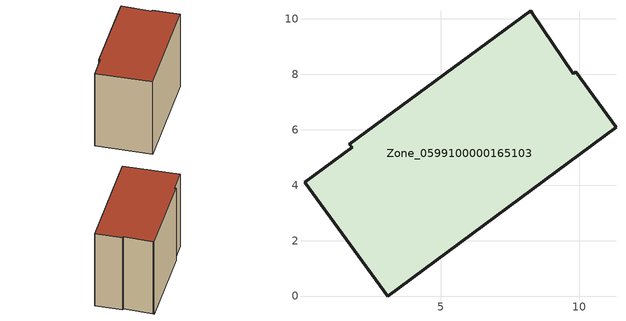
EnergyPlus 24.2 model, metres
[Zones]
Zone_0599100000165103
 floor ground (C_G): 1.71,5.49 8.26,10.29 8.31,10.2 9.79,8.02 9.87,8.09 11.33,6.1 3.09,0 0.09,4.11 1.81,5.38 z0
 wall outside (C_F): 3.09,0 11.33,6.1 9.87,8.09 9.79,8.02 8.31,10.2 8.26,10.29 1.71,5.49 1.81,5.38 0.09,4.11 3.09,0 z0:7.49
 roof outside (C_R): 9.87,8.09 9.79,8.02 8.31,10.2 8.26,10.29 1.71,5.49 1.81,5.38 0.09,4.11 3.09,0 11.33,6.1 z7.49
[BUILDING]
Pand.0599100000165103: North Axis=0; Terrain=City; Loads Convergence Tolerance Value=0.04; Temperature Convergence Tolerance Value=0.4; Solar Distribution=FullExterior; Maximum Number of Warmup Days=25; Minimum Number of Warmup Days=1
[Site:Location]
Rotterdam.The.Hague.AP_ZH_NLD Design_Conditions: Latitude=51.96; Longitude=4.45; Time Zone=1; Elevation=-4.5
[SITE:GROUNDTEMPERATURE:BUILDINGSURFACE]
18, 18, 18, 18, 18, 18, 18, 18, 18, 18, 18, 18
[MATERIAL] Thermal Absorptance=0.9; Solar Absorptance=0.7; Visible Absorptance=0.7
Name | Roughness | Thickness | Conductivity | Density | Specific Heat
G.D.1965 | MediumSmooth | 0.15 | 1 | 540 | 1210
F.D.1965 | Rough | 0.3 | 0.857143 | 1920 | 840
R.D.1965 | MediumRough | 0.2 | 0.08 | 1500 | 1000
[CONSTRUCTION]
C_G: G.D.1965
C_F: F.D.1965
C_R: R.D.1965
[ZONE]
Zone_0599100000165103: Type=1; Multiplier=1; Ceiling Height=Autocalculate; Volume=Autocalculate; Floor Area=autocalculate; Part of Total Floor Area=Yes
[ZONEINFILTRATION:DESIGNFLOWRATE]
Infil_Zone_0599100000165103: Zone or ZoneList or Space or SpaceList=Zone_0599100000165103; Schedule=AlwaysOn; Design Flow Rate Calculation Method=Flow/Area; Flow Rate per Floor Area=0.0042; Constant Term Coefficient=1; Temperature Term Coefficient=0; Velocity Term Coefficient=0; Velocity Squared Term Coefficient=0
[HVACTEMPLATE:ZONE:IDEALLOADSAIRSYSTEM]
Zone_0599100000165103: Maximum Heating Supply Air Temperature=50; Minimum Cooling Supply Air Temperature=13; Maximum Heating Supply Air Humidity Ratio=0.0156; Minimum Cooling Supply Air Humidity Ratio=0.0077; Heating Limit=NoLimit; Cooling Limit=NoLimit; Dehumidification Control Type=ConstantSensibleHeatRatio; Cooling Sensible Heat Ratio=0.7; Dehumidification Setpoint=60; Humidification Control Type=None; Humidification Setpoint=30; Outdoor Air Method=None; Outdoor Air Flow Rate per Person=0.00944; Outdoor Air Flow Rate per Zone Floor Area=0; Outdoor Air Flow Rate per Zone=0; Demand Controlled Ventilation Type=None; Outdoor Air Economizer Type=NoEconomizer; Heat Recovery Type=None; Sensible Heat Recovery Effectiveness=0.7; Latent Heat Recovery Effectiveness=0.65
[ZONECONTROL:THERMOSTAT]
ThermostatControl_Zone_0599100000165103: Zone or ZoneList=Zone_0599100000165103; Control Type Schedule=DualSetpointControlType; Control 1=Thermostat_Zone_0599100000165103; Temperature Difference Between Cutout And Setpoint=0
[THERMOSTATSETPOINT:DUALSETPOINT]
Thermostat_Zone_0599100000165103: Heating Setpoint Temperature Schedule=HeatingSetpoint_Zone_0599100000165103; Cooling Setpoint Temperature Schedule=CoolingSetpoint_Zone_0599100000165103
[SCHEDULE:COMPACT]
HeatingSetpoint_Zone_0599100000165103: Through: 12/31, For: AllDays, Until: 24:00, 21
CoolingSetpoint_Zone_0599100000165103: Through: 12/31, For: AllDays, Until: 24:00, 24
DualSetpointControlType: Through: 12/31, For: AllDays, Until: 24:00, 4
AlwaysOn: Through: 12/31, For: AllDays, Until: 24:00, 1
